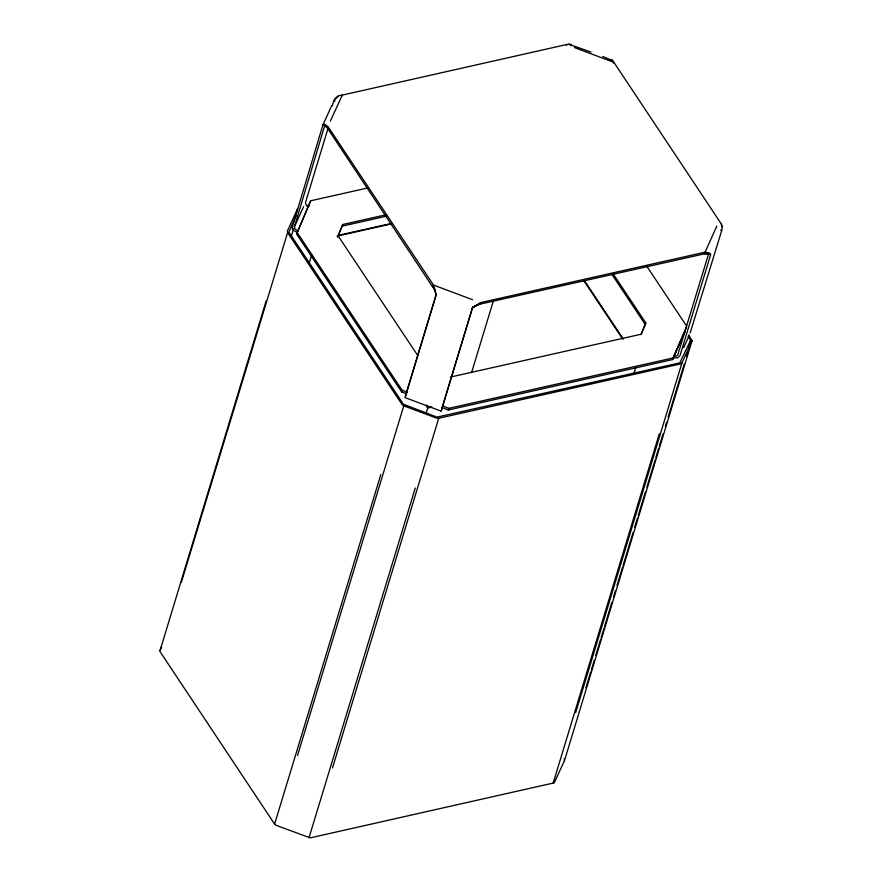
<?xml version="1.0" encoding="UTF-8"?>
<svg xmlns="http://www.w3.org/2000/svg" width="882" height="882" viewBox="0 0 882 882"><rect width="100%" height="100%" fill="white"/><g stroke="black" fill="none" stroke-linecap="round" stroke-linejoin="round"><path stroke-width="1.32" d="M602.682 56.47L612.781 60.649L721.366 224.05L722.182 227.953L721.719 230.555L690.143 332.966M433.117 286.319L435.234 290.84L327.409 128.066L324.774 125.398L294.423 226.685L294.842 228.725L296.914 230.279M441.86 409.722L441.044 411.089L404.937 397.573L436.171 294.401L433.492 285.084L327.906 126.435L324.543 124.384L322.933 124.847L292.174 227.556A5.777 4.201 24.6 0 0 296.418 231.922M441.044 411.089L472.631 307.168M688.897 345.788L690.551 340.154L688.114 336.329M266.155 300.883L159.818 651.302L274.6 824.119L276.309 825.387L310.155 837.889L554.238 782.83L564.48 760.637L692.061 340.695L688.688 334.884M564.48 760.637L564.271 759.027M692.061 340.695L681.94 362.932L575.714 712.557M181.383 582.197L287.609 232.572L287.4 230.963L297.653 208.758M296.231 213.047L297.421 209.1M291.17 236.762L293.563 228.879M332.393 105.972C332.889 100.68 336.439 95.047 342.271 95.102L568.57 44.1L590.951 52.082M327.409 128.066L327.652 127.251M328.203 127.791L305.481 202.562L305.9 204.602L307.972 206.168M406.679 393.846L401.63 391.884L296.595 234.061L310.651 200.798L368.092 187.888M342.018 95.918L342.271 95.102L330.298 121.209M310.651 200.798L296.595 234.061M309.306 262.693L311.71 254.81M337.519 237.357L342.833 224.469L385.754 214.822M432.996 286.727L433.492 285.084L472.587 299.726M401.63 391.884L402.126 390.252L297.091 232.418M274.6 824.119L380.837 474.483M436.281 294.61L405.764 395.379L406.249 394.563M297.554 755.455L403.78 405.83L402.082 404.551L287.609 232.572M426.094 413.261L427.693 408.002L426.171 405.72M309.042 837.635L415.268 488.011M332.492 767.902L438.718 418.266L680.518 363.935L681.94 362.932M480.282 303.055L479.907 304.29L474.494 306.23M441.981 407.539L448.288 409.987L448.784 408.344L673.209 357.916L686.769 326.285L646.429 265.669M566.442 45.489L566.696 44.673M471.572 372.634L493.159 301.578M613.354 63.052L613.607 62.236L574.513 47.595M641.06 334.631L645.844 322.988L613.111 273.817M633.783 373.946L635.79 367.364M474.384 306.418L478.176 304.555L704.332 253.851L716.801 226.112M448.288 409.987L672.712 359.547L673.209 357.916M472.124 308.27L480.403 302.647L704.828 252.219L708.246 252.682L710.66 254.666L679.967 355.689L677.508 357.96L673.341 357.706M553.047 783.492L659.273 433.856M585.913 687.806L590.708 672.007M591.414 669.67L594.303 660.177M595.747 655.425L600.466 639.891M601.094 637.84L604.005 628.238M604.688 626.011L611.876 602.34M613.453 597.158L615.471 590.521M616.992 585.505L622.494 567.38M623.056 565.549L633.122 532.408M634.632 527.425L637.443 518.164M638.226 515.595L645.415 491.935M646.892 487.085L655.15 459.897M655.8 457.758L658.689 448.243M659.394 445.928L663.021 433.999M665.381 426.227L666.583 422.269M668.137 417.164L684.267 364.068M686.549 356.548L687.806 352.414M689.349 347.354L691.345 340.761M342.833 224.469L338.015 235.715L417.936 355.799M645.844 322.988L641.027 334.245L450.548 377.044M672.712 359.547L685.182 330.452M331.764 105.542L323.066 124.549L327.531 127.669M296.109 215.715L288.866 232.076L403.438 404.254L436.965 417.109L679.813 362.866L690.496 340.529M294.423 226.685L303.64 206.575M159.929 650.519L161.604 646.881M684.895 331.952L673.837 356.063L676.318 356.218L677.773 354.873L708.621 253.784L704.332 253.851M683.649 347.651L689.173 335.59M442.356 408.079L441.871 408.895L472.785 306.815L473.623 306.561M338.434 96.017L334.532 99.534M473.061 307.664L477.25 304.588M704.453 253.454L710.583 254.303L708.246 252.682M325.304 124.638L323.066 124.549M612.284 60.152L611.061 59.767L611.7 59.855M306.903 206.289L309.593 205.682M342.337 226.101L386.603 216.156M338.853 235.229L391.035 223.499M337.023 236.133L391.961 223.785M430.625 406.845L427.935 407.451L426.425 405.169M427.693 408.002L431.706 407.098M438.718 418.266L436.513 418.079L403.78 405.83M720.616 230.147L721.719 230.555M333.991 100.724L335.072 101.132M402.126 390.252L407.175 392.203M442.477 405.896L448.784 408.344M570.202 44.309L571.503 45.346M569.43 44.111L571.316 45.831M611.854 274.313L645.348 324.631M583.884 279.815L623.365 339.118M583.73 280.509L622.505 338.776M436.017 294.753L434.385 288.535M721.366 224.05L722.104 226.619"/></g></svg>
